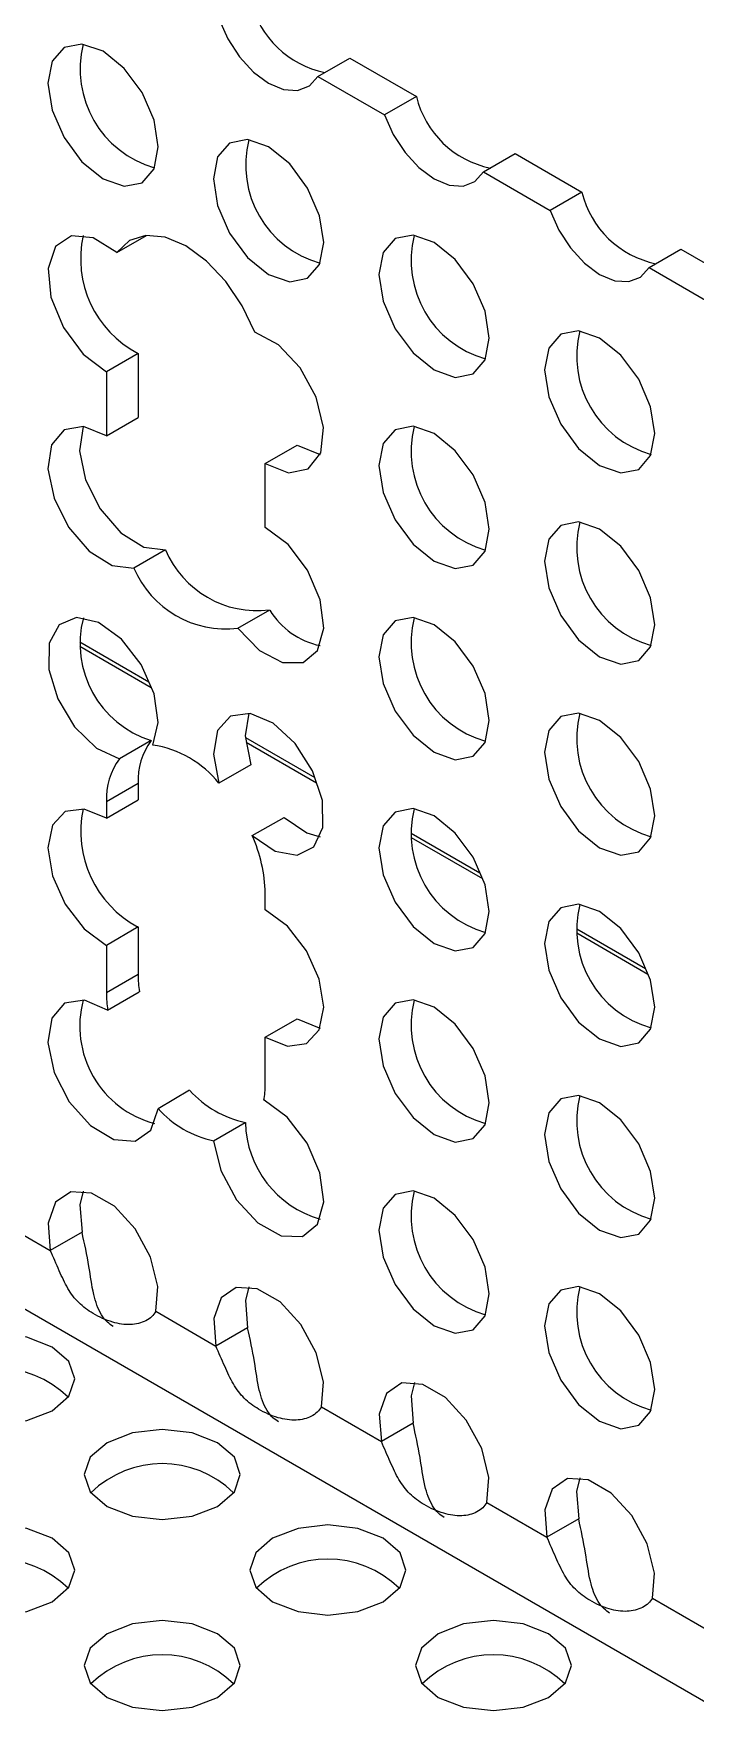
# Model space of a CAD drawing. Extents: x -1.2 to 10.8, y -7.1 to 0.
# Drawn here: x 1.884 to 2.414, y -5.993 to -4.647 of the extents above; entities that cross this region are included whole.
import ezdxf

# ---------------------------------------------------------------- set-up
doc = ezdxf.new("R2010")
doc.units = 0
doc.header["$LTSCALE"] = 0.5
doc.header["$MEASUREMENT"] = 0
doc.layers.add('Brackets', color=181, linetype='CONTINUOUS')
doc.layers.add('End Cap', color=92, linetype='CONTINUOUS')

msp = doc.modelspace()

# ---------------------------------------------------------------- linework, layer by layer
at = {"layer": 'Brackets', "transparency": 16777216}
for p, q in [((2.1117, -4.6816), (2.1371, -4.6669)), ((2.1371, -4.6669), (2.1905, -4.6977)), ((2.1117, -4.6816), (2.1651, -4.7124)), ((2.1905, -4.6977), (2.1651, -4.7124)), ((2.2443, -4.7581), (2.2697, -4.7434)), ((2.2697, -4.7434), (2.3231, -4.7743)), ((2.2443, -4.7581), (2.2977, -4.7889)), ((2.3231, -4.7743), (2.2977, -4.7889)), ((1.9506, -4.8226), (1.9743, -4.8089)), ((2.3769, -4.8346), (2.4023, -4.82)), ((2.4023, -4.82), (2.4557, -4.8508)), ((2.3769, -4.8346), (2.4303, -4.8655)), ((1.9676, -4.9035), (1.9422, -4.9181)), ((1.9676, -4.9035), (1.9676, -4.9547)), ((1.9422, -4.9181), (1.9422, -4.9694)), ((1.9422, -4.9694), (1.9676, -4.9547)), ((2.0695, -4.9916), (2.0949, -4.977)), ((2.0949, -4.977), (2.1134, -4.9843)), ((2.0695, -5.0428), (2.0695, -4.9916)), ((1.9895, -5.0607), (1.9641, -5.0754)), ((2.0476, -5.1236), (2.073, -5.1089)), ((1.978, -5.2135), (1.9526, -5.2282)), ((2.0578, -5.233), (2.0324, -5.2477)), ((1.9676, -5.2478), (1.9422, -5.2625)), ((1.9676, -5.2478), (1.9676, -5.2609)), ((1.9422, -5.2756), (1.9676, -5.2609)), ((1.9422, -5.2625), (1.9422, -5.2756)), ((2.0591, -5.2896), (2.0845, -5.275)), ((2.0695, -5.349), (2.0695, -5.3359)), ((1.9676, -5.3628), (1.9422, -5.3775)), ((1.9676, -5.3628), (1.9676, -5.4009)), ((1.9422, -5.3775), (1.9422, -5.4156)), ((1.9676, -5.4009), (1.9422, -5.4156)), ((1.9432, -5.4294), (1.9686, -5.4147)), ((2.0695, -5.4509), (2.0949, -5.4363)), ((2.0695, -5.489), (2.0695, -5.4509)), ((2.0089, -5.4936), (1.9836, -5.5083)), ((2.0281, -5.534), (2.0535, -5.5193)), ((1.8492, -5.5941), (1.8973, -5.6218)), ((1.7647, -5.6041), (2.8643, -6.2388)), ((1.9227, -5.6072), (1.8973, -5.6218)), ((1.9818, -5.6706), (2.0299, -5.6984)), ((2.0553, -5.6837), (2.0299, -5.6984)), ((2.1144, -5.7471), (2.1625, -5.7749)), ((2.1879, -5.7603), (2.1625, -5.7749)), ((2.247, -5.8237), (2.2951, -5.8514)), ((2.3205, -5.8368), (2.2951, -5.8514)), ((2.3795, -5.9002), (2.4277, -5.928))]:
    msp.add_line(p, q, dxfattribs=at)
at = {"layer": 'Brackets', "transparency": 16777216, "flags": 128}
for points in [[(2.0326, -4.6359), (2.0395, -4.6515), (2.0489, -4.6659), (2.06, -4.6781), (2.0721, -4.687), (2.0842, -4.6921), (2.0954, -4.6928), (2.1048, -4.6892), (2.1117, -4.6816)], [(1.9396, -4.6615), (1.9226, -4.6557), (1.9083, -4.6584), (1.8987, -4.6695), (1.8954, -4.6871), (1.8987, -4.7085), (1.9083, -4.7306), (1.9226, -4.75), (1.9396, -4.7636), (1.9565, -4.7695), (1.9708, -4.7667), (1.9804, -4.7557), (1.9838, -4.7381), (1.9804, -4.7166), (1.9708, -4.6945), (1.9565, -4.6752), (1.9396, -4.6615)], [(2.1651, -4.7124), (2.172, -4.728), (2.1814, -4.7425), (2.1926, -4.7546), (2.2047, -4.7636), (2.2168, -4.7686), (2.228, -4.7694), (2.2374, -4.7658), (2.2443, -4.7581)], [(2.0721, -4.7381), (2.0552, -4.7322), (2.0409, -4.735), (2.0313, -4.746), (2.0279, -4.7636), (2.0313, -4.7851), (2.0409, -4.8072), (2.0552, -4.8265), (2.0721, -4.8401), (2.0891, -4.846), (2.1034, -4.8432), (2.113, -4.8322), (2.1163, -4.8146), (2.113, -4.7932), (2.1034, -4.7711), (2.0891, -4.7517), (2.0721, -4.7381)], [(2.2977, -4.7889), (2.3046, -4.8046), (2.314, -4.819), (2.3252, -4.8312), (2.3373, -4.8401), (2.3494, -4.8452), (2.3606, -4.8459), (2.37, -4.8423), (2.3769, -4.8346)], [(1.9506, -4.8226), (1.9317, -4.8109), (1.9142, -4.8092), (1.9014, -4.8179), (1.8956, -4.8354), (1.8978, -4.8584), (1.9078, -4.8827), (1.9235, -4.904), (1.9422, -4.9181)], [(2.0611, -4.8864), (2.051, -4.8652), (2.0378, -4.8458), (2.0224, -4.8295), (2.0058, -4.8174), (1.9893, -4.8104), (1.9739, -4.8089), (1.9607, -4.8131), (1.9506, -4.8226)], [(2.2047, -4.8146), (2.1878, -4.8087), (2.1735, -4.8115), (2.1639, -4.8225), (2.1605, -4.8401), (2.1639, -4.8616), (2.1735, -4.8837), (2.1878, -4.903), (2.2047, -4.9167), (2.2216, -4.9226), (2.236, -4.9198), (2.2456, -4.9087), (2.2489, -4.8912), (2.2456, -4.8697), (2.236, -4.8476), (2.2216, -4.8283), (2.2047, -4.8146)], [(2.0695, -4.9916), (2.0882, -4.999), (2.1039, -4.996), (2.1139, -4.9831), (2.1161, -4.9627), (2.1103, -4.9386), (2.0975, -4.9151), (2.08, -4.8966), (2.0611, -4.8864)], [(2.3373, -4.8912), (2.3204, -4.8853), (2.3061, -4.8881), (2.2965, -4.8991), (2.2931, -4.9167), (2.2965, -4.9381), (2.3061, -4.9602), (2.3204, -4.9796), (2.3373, -4.9932), (2.3542, -4.9991), (2.3686, -4.9963), (2.3781, -4.9853), (2.3815, -4.9677), (2.3781, -4.9462), (2.3686, -4.9241), (2.3542, -4.9048), (2.3373, -4.8912)], [(1.9422, -4.9694), (1.9239, -4.962), (1.9084, -4.9646), (1.8983, -4.9766), (1.8954, -4.996), (1.9003, -5.0194), (1.912, -5.0427), (1.9285, -5.0618), (1.9469, -5.0733), (1.9641, -5.0754)], [(1.9237, -4.962), (1.9208, -4.9814), (1.9256, -5.0048), (1.9373, -5.028), (1.9539, -5.0471), (1.9723, -5.0587), (1.9895, -5.0607)], [(2.2047, -4.9677), (2.1878, -4.9618), (2.1735, -4.9646), (2.1639, -4.9756), (2.1605, -4.9932), (2.1639, -5.0147), (2.1735, -5.0368), (2.1878, -5.0561), (2.2047, -5.0698), (2.2216, -5.0757), (2.236, -5.0729), (2.2456, -5.0619), (2.2489, -5.0443), (2.2456, -5.0228), (2.236, -5.0007), (2.2216, -4.9814), (2.2047, -4.9677)], [(2.0476, -5.1236), (2.0648, -5.1414), (2.0832, -5.1511), (2.0997, -5.1511), (2.1114, -5.1413), (2.1163, -5.1235), (2.1134, -5.1008), (2.1033, -5.0771), (2.0878, -5.0566), (2.0695, -5.0428)], [(2.3373, -5.0443), (2.3204, -5.0384), (2.3061, -5.0412), (2.2965, -5.0522), (2.2931, -5.0698), (2.2965, -5.0912), (2.3061, -5.1133), (2.3204, -5.1327), (2.3373, -5.1463), (2.3542, -5.1522), (2.3686, -5.1494), (2.3781, -5.1384), (2.3815, -5.1208), (2.3781, -5.0993), (2.3686, -5.0772), (2.3542, -5.0579), (2.3373, -5.0443)], [(1.9793, -5.2171), (1.9837, -5.1989), (1.9804, -5.1761), (1.97, -5.1525), (1.9543, -5.1323), (1.936, -5.119), (1.9184, -5.1149), (1.9044, -5.1207), (1.8965, -5.1354), (1.8962, -5.1565), (1.9033, -5.1802), (1.9168, -5.2025), (1.9343, -5.2195), (1.9526, -5.2282)], [(2.2047, -5.1208), (2.1878, -5.1149), (2.1735, -5.1177), (2.1639, -5.1288), (2.1605, -5.1463), (2.1639, -5.1678), (2.1735, -5.1899), (2.1878, -5.2092), (2.2047, -5.2229), (2.2216, -5.2288), (2.236, -5.226), (2.2456, -5.215), (2.2489, -5.1974), (2.2456, -5.1759), (2.236, -5.1538), (2.2216, -5.1345), (2.2047, -5.1208)], [(2.0591, -5.2896), (2.0774, -5.3021), (2.0949, -5.3053), (2.1084, -5.2986), (2.1155, -5.2831), (2.1152, -5.2616), (2.1073, -5.2378), (2.0933, -5.2159), (2.0757, -5.1996), (2.0574, -5.1918), (2.0417, -5.1939), (2.0313, -5.2054), (2.028, -5.2245), (2.0324, -5.2477)], [(2.0563, -5.1916), (2.0534, -5.2098), (2.0578, -5.233)], [(2.3373, -5.1974), (2.3204, -5.1915), (2.3061, -5.1943), (2.2965, -5.2053), (2.2931, -5.2229), (2.2965, -5.2443), (2.3061, -5.2664), (2.3204, -5.2858), (2.3373, -5.2994), (2.3542, -5.3053), (2.3686, -5.3025), (2.3781, -5.2915), (2.3815, -5.2739), (2.3781, -5.2524), (2.3686, -5.2303), (2.3542, -5.211), (2.3373, -5.1974)], [(1.9422, -5.2756), (1.9245, -5.2683), (1.9093, -5.2703), (1.899, -5.2813), (1.8954, -5.2995), (1.899, -5.3218), (1.9093, -5.3446), (1.9245, -5.3643), (1.9422, -5.3775)], [(2.2047, -5.2739), (2.1878, -5.268), (2.1735, -5.2708), (2.1639, -5.2819), (2.1605, -5.2994), (2.1639, -5.3209), (2.1735, -5.343), (2.1878, -5.3623), (2.2047, -5.376), (2.2216, -5.3819), (2.236, -5.3791), (2.2456, -5.3681), (2.2489, -5.3505), (2.2456, -5.329), (2.236, -5.3069), (2.2216, -5.2876), (2.2047, -5.2739)], [(2.0845, -5.275), (2.1028, -5.2875), (2.1134, -5.2906)], [(2.0695, -5.4509), (2.0872, -5.4582), (2.1024, -5.4562), (2.1127, -5.4452), (2.1163, -5.427), (2.1127, -5.4047), (2.1024, -5.3819), (2.0872, -5.3622), (2.0695, -5.349)], [(2.3373, -5.3505), (2.3204, -5.3446), (2.3061, -5.3474), (2.2965, -5.3584), (2.2931, -5.376), (2.2965, -5.3975), (2.3061, -5.4195), (2.3204, -5.4389), (2.3373, -5.4525), (2.3542, -5.4584), (2.3686, -5.4556), (2.3781, -5.4446), (2.3815, -5.427), (2.3781, -5.4055), (2.3686, -5.3834), (2.3542, -5.3641), (2.3373, -5.3505)], [(1.9432, -5.4294), (1.9247, -5.4214), (1.9087, -5.4237), (1.8984, -5.4358), (1.8954, -5.4554), (1.9004, -5.4792), (1.9125, -5.5027), (1.9294, -5.5218), (1.9481, -5.5331), (1.9653, -5.5344), (1.9779, -5.5256), (1.9836, -5.5083)], [(2.2047, -5.427), (2.1878, -5.4211), (2.1735, -5.4239), (2.1639, -5.435), (2.1605, -5.4525), (2.1639, -5.474), (2.1735, -5.4961), (2.1878, -5.5154), (2.2047, -5.5291), (2.2216, -5.535), (2.236, -5.5322), (2.2456, -5.5212), (2.2489, -5.5036), (2.2456, -5.4821), (2.236, -5.46), (2.2216, -5.4407), (2.2047, -5.427)], [(2.0949, -5.4363), (2.1126, -5.4435), (2.1134, -5.4437)], [(2.0281, -5.534), (2.0338, -5.5579), (2.0464, -5.5812), (2.0636, -5.5998), (2.0823, -5.6102), (2.0992, -5.6106), (2.1113, -5.6009), (2.1163, -5.5829), (2.1133, -5.5598), (2.103, -5.5358), (2.087, -5.5152), (2.0685, -5.5016)], [(2.3373, -5.5036), (2.3204, -5.4977), (2.3061, -5.5005), (2.2965, -5.5115), (2.2931, -5.5291), (2.2965, -5.5506), (2.3061, -5.5726), (2.3204, -5.592), (2.3373, -5.6056), (2.3542, -5.6115), (2.3686, -5.6087), (2.3781, -5.5977), (2.3815, -5.5801), (2.3781, -5.5586), (2.3686, -5.5365), (2.3542, -5.5172), (2.3373, -5.5036)], [(1.9818, -5.6706), (1.9835, -5.6506), (1.9776, -5.6273), (1.9654, -5.6046), (1.9487, -5.5865), (1.9304, -5.576), (1.9138, -5.5749), (1.9015, -5.5833), (1.8957, -5.5999), (1.8973, -5.6218)], [(1.9237, -5.5744), (1.921, -5.5853), (1.9227, -5.6072)], [(2.2047, -5.5801), (2.1878, -5.5742), (2.1735, -5.577), (2.1639, -5.5881), (2.1605, -5.6056), (2.1639, -5.6271), (2.1735, -5.6492), (2.1878, -5.6685), (2.2047, -5.6822), (2.2216, -5.6881), (2.236, -5.6853), (2.2456, -5.6743), (2.2489, -5.6567), (2.2456, -5.6352), (2.236, -5.6131), (2.2216, -5.5938), (2.2047, -5.5801)], [(2.1144, -5.7471), (2.116, -5.7271), (2.1102, -5.7038), (2.0979, -5.6812), (2.0813, -5.663), (2.063, -5.6525), (2.0463, -5.6514), (2.0341, -5.6598), (2.0282, -5.6764), (2.0299, -5.6984)], [(2.0563, -5.6509), (2.0536, -5.6618), (2.0553, -5.6837)], [(2.3373, -5.6567), (2.3204, -5.6508), (2.3061, -5.6536), (2.2965, -5.6646), (2.2931, -5.6822), (2.2965, -5.7037), (2.3061, -5.7257), (2.3204, -5.7451), (2.3373, -5.7587), (2.3542, -5.7646), (2.3686, -5.7618), (2.3781, -5.7508), (2.3815, -5.7332), (2.3781, -5.7117), (2.3686, -5.6896), (2.3542, -5.6703), (2.3373, -5.6567)], [(1.8987, -5.6992), (1.8784, -5.6914), (1.8545, -5.6887), (1.8305, -5.6914), (1.8103, -5.6992), (1.7967, -5.7109), (1.792, -5.7247), (1.7967, -5.7385), (1.8103, -5.7502), (1.8305, -5.7581), (1.8545, -5.7608), (1.8784, -5.7581), (1.8987, -5.7502), (1.9122, -5.7385), (1.917, -5.7247), (1.9122, -5.7109), (1.8987, -5.6992)], [(2.247, -5.8237), (2.2486, -5.8037), (2.2428, -5.7804), (2.2305, -5.7577), (2.2138, -5.7396), (2.1956, -5.7291), (2.1789, -5.7279), (2.1666, -5.7364), (2.1608, -5.753), (2.1625, -5.7749)], [(2.1889, -5.7275), (2.1862, -5.7383), (2.1879, -5.7603)], [(2.0312, -5.7758), (2.011, -5.7679), (1.987, -5.7652), (1.9631, -5.7679), (1.9428, -5.7758), (1.9293, -5.7875), (1.9245, -5.8013), (1.9293, -5.8151), (1.9428, -5.8268), (1.9631, -5.8346), (1.987, -5.8374), (2.011, -5.8346), (2.0312, -5.8268), (2.0448, -5.8151), (2.0495, -5.8013), (2.0448, -5.7875), (2.0312, -5.7758)], [(2.3795, -5.9002), (2.3812, -5.8802), (2.3754, -5.8569), (2.3631, -5.8342), (2.3464, -5.8161), (2.3282, -5.8056), (2.3115, -5.8045), (2.2992, -5.8129), (2.2934, -5.8295), (2.2951, -5.8514)], [(2.3214, -5.804), (2.3188, -5.8149), (2.3205, -5.8368)], [(1.8987, -5.8523), (1.8784, -5.8445), (1.8545, -5.8417), (1.8305, -5.8445), (1.8103, -5.8523), (1.7967, -5.864), (1.792, -5.8778), (1.7967, -5.8916), (1.8103, -5.9033), (1.8305, -5.9111), (1.8545, -5.9139), (1.8784, -5.9111), (1.8987, -5.9033), (1.9122, -5.8916), (1.917, -5.8778), (1.9122, -5.864), (1.8987, -5.8523)], [(2.1638, -5.8523), (2.1435, -5.8445), (2.1196, -5.8417), (2.0957, -5.8445), (2.0754, -5.8523), (2.0619, -5.864), (2.0571, -5.8778), (2.0619, -5.8916), (2.0754, -5.9033), (2.0957, -5.9111), (2.1196, -5.9139), (2.1435, -5.9111), (2.1638, -5.9033), (2.1774, -5.8916), (2.1821, -5.8778), (2.1774, -5.864), (2.1638, -5.8523)], [(2.0312, -5.9288), (2.011, -5.921), (1.987, -5.9183), (1.9631, -5.921), (1.9428, -5.9288), (1.9293, -5.9405), (1.9245, -5.9543), (1.9293, -5.9682), (1.9428, -5.9799), (1.9631, -5.9877), (1.987, -5.9904), (2.011, -5.9877), (2.0312, -5.9799), (2.0448, -5.9682), (2.0495, -5.9543), (2.0448, -5.9405), (2.0312, -5.9288)], [(2.2964, -5.9288), (2.2761, -5.921), (2.2522, -5.9183), (2.2283, -5.921), (2.208, -5.9288), (2.1945, -5.9405), (2.1897, -5.9543), (2.1945, -5.9682), (2.208, -5.9799), (2.2283, -5.9877), (2.2522, -5.9904), (2.2761, -5.9877), (2.2964, -5.9799), (2.3099, -5.9682), (2.3147, -5.9543), (2.3099, -5.9405), (2.2964, -5.9288)]]:
    msp.add_lwpolyline(points, dxfattribs=at)
at = {"layer": 'Brackets', "transparency": 16777216}
for centre, radius, start, end in [((2.1325, -4.6033), 0.0767, 193.5195, 258.4828), ((2.0028, -4.6761), 0.0816, 165.6081, 254.3865), ((2.2651, -4.6798), 0.0767, 193.5195, 258.4828), ((2.1354, -4.7526), 0.0816, 165.6081, 254.3865), ((2.3977, -4.7564), 0.0767, 193.5195, 258.4828), ((2.0074, -4.8275), 0.0858, 167.4591, 242.3238), ((2.2679, -4.8292), 0.0816, 165.6081, 254.3865), ((2.4005, -4.9057), 0.0816, 165.6081, 254.3865), ((2.2679, -4.9823), 0.0816, 165.6081, 254.3865), ((2.4005, -5.0588), 0.0816, 165.6081, 254.3865), ((2.0632, -5.0294), 0.0801, 203.0257, 276.9797), ((2.0379, -5.044), 0.0801, 203.0257, 276.9797), ((2.1262, -5.0765), 0.0623, 211.4, 258.1746), ((2.0025, -5.1358), 0.0814, 165.2472, 252.5372), ((2.2679, -5.1354), 0.0816, 165.6081, 254.3865), ((2.4005, -5.2119), 0.0816, 165.6081, 254.3865), ((2.0203, -5.2451), 0.0527, 143.2292, 182.9528), ((1.9673, -5.2992), 0.083, 38.3514, 81.654), ((1.9949, -5.2597), 0.0527, 143.2292, 182.9528), ((2.0083, -5.2864), 0.0866, 167.8458, 241.9372), ((2.2679, -5.2885), 0.0816, 165.6081, 254.3865), ((1.9493, -5.3386), 0.1202, 1.2945, 24.0682), ((2.4005, -5.365), 0.0816, 165.6081, 254.3865), ((2.064, -5.4006), 0.0964, 180.1758, 188.4025), ((2.0015, -5.4423), 0.0806, 164.8921, 255.1025), ((2.0386, -5.4153), 0.0964, 180.1758, 188.4025), ((2.2679, -5.4416), 0.0816, 165.6081, 254.3865), ((2.071, -5.4377), 0.0835, 222.0555, 257.9499), ((1.9958, -5.4893), 0.0736, 350.3819, 0.2301), ((2.4005, -5.5181), 0.0816, 165.6081, 254.3865), ((2.0456, -5.4523), 0.0835, 222.0555, 257.9499), ((2.136, -5.5174), 0.0825, 181.3428, 254.0865), ((2.2679, -5.5947), 0.0816, 165.6081, 254.3865), ((2.4005, -5.6712), 0.0816, 165.6081, 254.3865), ((1.8545, -5.7978), 0.0817, 45.6215, 134.3785), ((1.987, -5.8743), 0.0817, 45.6215, 134.3785), ((1.8545, -5.9508), 0.0817, 45.6215, 134.3785), ((2.1196, -5.9508), 0.0817, 45.6215, 134.3785), ((1.987, -6.0274), 0.0817, 45.6215, 134.3785), ((2.2522, -6.0274), 0.0817, 45.6215, 134.3785)]:
    msp.add_arc(centre, radius, start, end, dxfattribs=at)
for points, knots in [([(1.9476, -5.6827), (1.946, -5.6816), (1.9424, -5.6791), (1.9364, -5.6713), (1.9312, -5.6564), (1.9283, -5.6327), (1.9247, -5.6163), (1.9227, -5.6072)], [0, 0, 0, 0, 0.080074, 0.183747, 0.405923, 0.672364, 1, 1, 1, 1]), ([(1.9818, -5.6706), (1.9808, -5.6721), (1.9789, -5.6749), (1.9723, -5.6795), (1.9612, -5.6822), (1.9462, -5.6796), (1.9321, -5.6732), (1.9198, -5.6643), (1.911, -5.6527), (1.9044, -5.638), (1.8997, -5.6273), (1.8973, -5.6218)], [0, 0, 0, 0, 0.057112, 0.112917, 0.226716, 0.354241, 0.504433, 0.631212, 0.751516, 0.872215, 1, 1, 1, 1]), ([(2.0802, -5.7592), (2.0786, -5.7581), (2.075, -5.7557), (2.069, -5.7478), (2.0638, -5.733), (2.0609, -5.7092), (2.0573, -5.6928), (2.0553, -5.6837)], [0, 0, 0, 0, 0.080074, 0.183747, 0.405923, 0.672364, 1, 1, 1, 1]), ([(2.1144, -5.7471), (2.1134, -5.7486), (2.1114, -5.7515), (2.1049, -5.756), (2.0938, -5.7587), (2.0788, -5.7562), (2.0646, -5.7498), (2.0524, -5.7409), (2.0436, -5.7293), (2.0369, -5.7145), (2.0323, -5.7039), (2.0299, -5.6984)], [0, 0, 0, 0, 0.0571124, 0.1129168, 0.2267158, 0.3542413, 0.5044329, 0.6312117, 0.7515163, 0.8722153, 1, 1, 1, 1]), ([(2.2127, -5.8357), (2.2112, -5.8347), (2.2076, -5.8322), (2.2016, -5.8243), (2.1964, -5.8095), (2.1935, -5.7858), (2.1899, -5.7693), (2.1879, -5.7603)], [0, 0, 0, 0, 0.0800739, 0.1837469, 0.4059234, 0.6723641, 1, 1, 1, 1]), ([(2.247, -5.8237), (2.246, -5.8251), (2.244, -5.828), (2.2375, -5.8326), (2.2264, -5.8353), (2.2113, -5.8327), (2.1972, -5.8263), (2.185, -5.8174), (2.1762, -5.8058), (2.1695, -5.7911), (2.1649, -5.7804), (2.1625, -5.7749)], [0, 0, 0, 0, 0.057112, 0.112917, 0.226716, 0.354241, 0.504433, 0.631212, 0.751516, 0.872215, 1, 1, 1, 1]), ([(2.3453, -5.9123), (2.3438, -5.9112), (2.3402, -5.9088), (2.3342, -5.9009), (2.329, -5.886), (2.326, -5.8623), (2.3224, -5.8459), (2.3205, -5.8368)], [0, 0, 0, 0, 0.080074, 0.183747, 0.405923, 0.672364, 1, 1, 1, 1]), ([(2.3795, -5.9002), (2.3786, -5.9017), (2.3766, -5.9046), (2.3701, -5.9091), (2.359, -5.9118), (2.3439, -5.9093), (2.3298, -5.9029), (2.3176, -5.8939), (2.3088, -5.8823), (2.3021, -5.8676), (2.2975, -5.8569), (2.2951, -5.8514)], [0, 0, 0, 0, 0.057112, 0.112917, 0.226716, 0.354241, 0.504433, 0.631212, 0.751516, 0.872215, 1, 1, 1, 1])]:
    msp.add_open_spline(points, degree=3, knots=knots, dxfattribs=at)
at = {"layer": 'End Cap', "transparency": 16777216}
for p, q in [((1.921, -5.1345), (1.9761, -5.1664)), ((1.921, -5.1379), (1.9781, -5.1709)), ((2.0536, -5.2111), (2.1091, -5.2431)), ((2.0543, -5.2149), (2.1104, -5.2473)), ((2.1863, -5.2877), (2.2414, -5.3195)), ((2.1863, -5.2911), (2.2434, -5.324)), ((2.3189, -5.3642), (2.374, -5.3961)), ((2.3189, -5.3676), (2.376, -5.4006))]:
    msp.add_line(p, q, dxfattribs=at)

doc.saveas('drawing.dxf')
